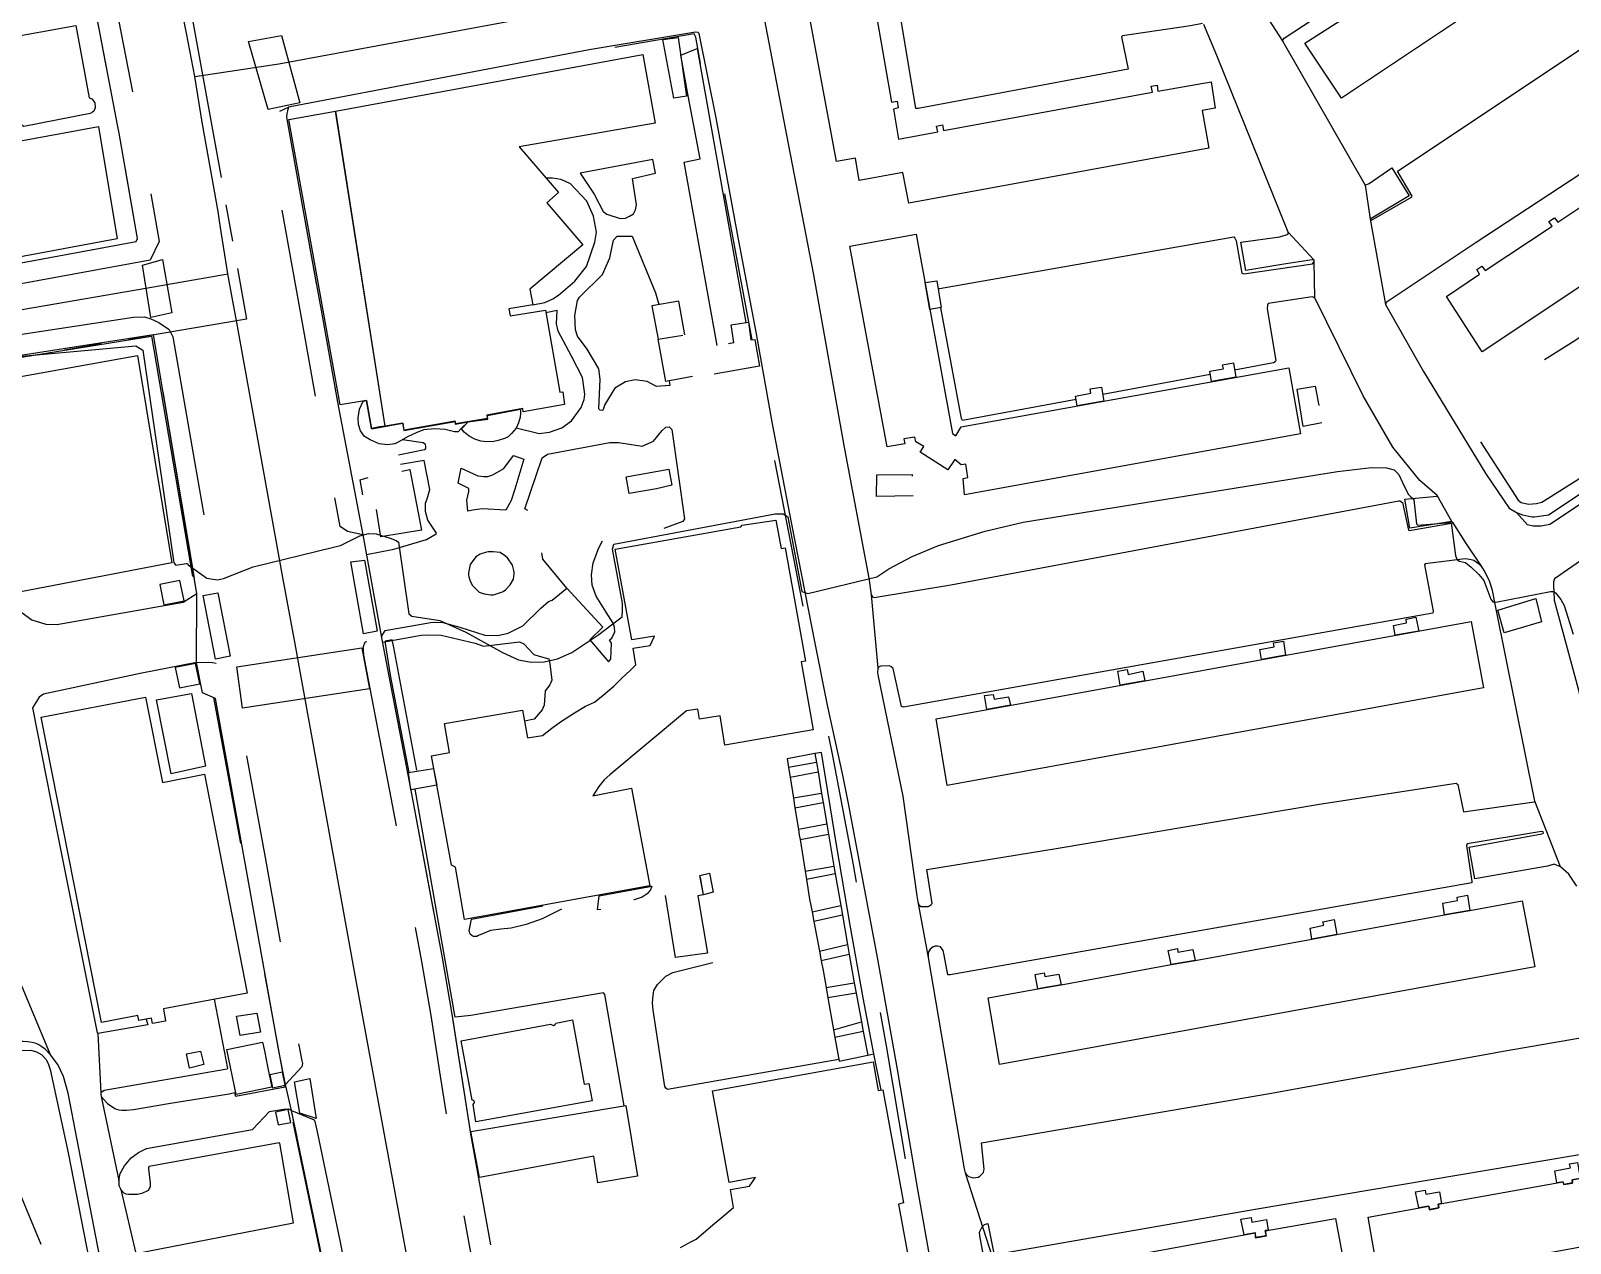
# Model space of a CAD drawing. Header units: millimetres. Extents: x 198785 to 203305, y 542885 to 545889.
# Drawn here: x 201065.2 to 201362.6, y 544211.6 to 544445.9 of the extents above; entities that cross this region are included whole.
import ezdxf

# ---------------------------------------------------------------- set-up
doc = ezdxf.new("R2010")
doc.units = ezdxf.units.MM
for name, pattern in [('FENCE_25K', [54.3, 28.7, -9.2, -16.4]), ('HIDDEN_BULD_25K', [28.8, 18.4, -10.4]), ('HIDDEN_EMD_25K', [50.97, 33.12, -5.36, 7.13, -5.36]), ('HIDDEN_IN_25K', [56.5, 36.5, -20])]:
    doc.linetypes.add(name, pattern=pattern)
for name, color, linetype in [('A0013114', 253, 'Continuous'), ('A0013118', 253, 'Continuous'), ('A0023214', 253, 'Continuous'), ('A0033324', 253, 'Continuous'), ('A0043325', 253, 'Continuous'), ('B0014111', 253, 'Continuous'), ('B0014115', 253, 'Continuous'), ('B0014116', 253, 'Continuous'), ('B0024120', 253, 'Continuous'), ('B0024127', 253, 'Continuous'), ('C0076117', 253, 'Continuous'), ('F0017111', 253, 'Continuous'), ('F0047224', 253, 'Continuous'), ('G0018117', 253, 'Continuous')]:
    doc.layers.add(name, color=color, linetype=linetype)

msp = doc.modelspace()

# ---------------------------------------------------------------- linework, layer by layer
at = {"layer": 'A0013114'}
for points in [[(201051.04, 544398.79), (201085.48, 544405.15), (201085.78, 544405.77), (201082.21, 544426.08), (201081.92, 544427.74), (201078.42, 544445.91), (201077.28, 544451.85), (201072.04, 544479.07), (201071.55, 544479.61), (201069.79, 544479.57)], [(201194.31, 544445.37), (201194.06, 544445.56), (201193.56, 544445.61), (201173.03, 544442.22), (201114.96, 544431.14), (201114.74, 544430.44), (201114.61, 544429.89), (201114.55, 544429.22), (201116.88, 544416.13), (201117.98, 544410.03), (201120.48, 544396.11), (201121.23, 544391.92), (201124.43, 544374.14), (201129.31, 544348.49), (201132.99, 544328.26), (201134.04, 544322.55), (201138.71, 544298.45), (201144.64, 544266.77), (201146.45, 544256.27), (201150.14, 544232.36), (201153.99, 544211.3)], [(201121.07, 544210.69), (201115.55, 544237.24), (201114.39, 544242.26), (201113.07, 544248.82), (201106.5, 544285.44), (201100.85, 544316.88), (201098.33, 544317.96), (201097.2, 544323.82), (201097.26, 544337.16), (201088.84, 544387.15), (201060.7, 544382.75)]]:
    msp.add_lwpolyline(points, dxfattribs=at)
at = {"layer": 'A0013118'}
for points in [[(201266.17, 544504.29), (201268.02, 544502.1), (201284.02, 544483.95), (201297.45, 544465.72), (201297.61, 544458.52), (201307.05, 544443.79), (201322.98, 544416.07), (201323.9, 544409.51), (201326.91, 544393), (201334.26, 544380.02), (201346.3, 544360.25), (201350.79, 544353.66), (201352.19, 544352.79), (201353.36, 544352.37), (201355.2, 544351.96), (201355.7, 544351.96), (201357.49, 544352.24), (201358.38, 544352.35), (201368.55, 544359.15)], [(201307.05, 544443.79), (201307.02, 544444.08), (201307.28, 544444.45), (201316.62, 544450.57), (201357.76, 544478.13), (201397.06, 544504.31)], [(201250.44, 544495.45), (201249.17, 544495.06), (201248.15, 544494.54), (201230.19, 544478.25), (201205.81, 544454.89), (201205.74, 544454.08), (201211.5, 544424.05), (201216.38, 544398.73), (201222.22, 544365.78), (201227.07, 544340.11), (201227.54, 544336.91), (201228.79, 544322.76), (201228.77, 544321.82), (201228.83, 544321.47), (201233.65, 544298.02), (201236.37, 544278.73), (201236.5, 544277.6), (201238.55, 544266.8), (201245.48, 544226), (201245.69, 544225.24), (201251.44, 544207.37)], [(201323.9, 544409.51), (201324.21, 544409.28), (201331.92, 544413.75), (201332.02, 544413.9), (201329.19, 544418.74), (201371.45, 544446.93), (201396.98, 544464.51), (201412.73, 544474.8), (201431.71, 544487.38), (201431.97, 544487.38), (201442.2, 544471.48), (201442.25, 544470.69), (201407.07, 544446.43), (201391.02, 544435.56), (201344.22, 544404.88), (201327, 544393.39), (201326.91, 544393)], [(201291.56, 544447.28), (201289.23, 544446.87), (201276.09, 544444.89), (201275.85, 544444.69), (201277.14, 544438.47), (201236.61, 544430.85), (201236.12, 544430.87), (201233.01, 544449.85), (201233.1, 544450.16), (201272.83, 544457.19), (201273.7, 544452.17), (201273.85, 544451.93), (201274, 544451.95), (201287.47, 544454.35), (201287.94, 544454.7)], [(201363.85, 544280.61), (201362.3, 544282.92), (201360.69, 544284.35), (201355.72, 544297.05), (201348.23, 544334.47), (201347.57, 544337.76), (201347.01, 544339.61), (201345.96, 544341.59), (201345.41, 544342.42), (201342.31, 544347.16), (201339.94, 544350.8), (201339.7, 544351.09), (201336.84, 544356.11), (201333.52, 544358.97), (201328.3, 544365.4), (201322.56, 544375.35), (201313.21, 544394.31), (201313.13, 544401.32), (201313.11, 544401.59), (201308.05, 544406.98), (201294.31, 544441.14), (201291.81, 544447.09)], [(201243.74, 544172.79), (201243.93, 544173.18), (201243.95, 544173.41), (201244.04, 544173.81), (201244.04, 544174.66), (201243.95, 544176.28), (201241.13, 544196.24), (201236.55, 544222), (201232.56, 544245.54), (201228.81, 544266.52), (201223.11, 544296.57), (201222.07, 544302.03), (201219.11, 544315.59), (201216.72, 544327.55), (201212.2, 544350.55), (201208.47, 544369.93), (201205.37, 544387.3), (201201.72, 544406.68), (201197.54, 544429.06), (201194.31, 544445.37)], [(201197.78, 544385.07), (201191.4, 544420.49), (201194.46, 544421.14), (201192.13, 544433.31)], [(201499.59, 544432.42), (201498.41, 544432.4), (201496.73, 544431.98), (201494.55, 544430.93), (201478.44, 544420.95), (201431.01, 544389.18), (201392.75, 544362.97), (201359.57, 544340.02), (201359.34, 544339.38), (201359.34, 544338.76), (201359.49, 544336.06), (201359.5, 544335.88), (201364.1, 544318.75), (201366.5, 544308.22), (201368.66, 544303.48), (201371.4, 544287.25), (201386.89, 544245.73), (201387.03, 544245.57), (201393.07, 544229.9), (201397.95, 544206.62)], [(201185.35, 544421.01), (201171.3, 544418.35), (201173.97, 544414.34), (201175.72, 544410.99), (201176.42, 544410.47), (201179.04, 544409.62), (201180.02, 544409.7), (201180.84, 544410.04), (201181.57, 544410.5), (201181.96, 544411.28), (201182.2, 544412.24), (201181.4, 544417.35), (201185.86, 544418.36), (201185.35, 544421.01)], [(201322.98, 544416.07), (201323.71, 544416.4), (201328.13, 544419.38), (201331.43, 544414.02), (201323.9, 544409.51)], [(201162.18, 544392.94), (201164.48, 544393.38), (201166.02, 544394.07), (201167.08, 544394.83), (201170.24, 544397.48), (201172.54, 544400.31), (201174.14, 544405.02), (201174.42, 544406.99), (201173.88, 544410.09), (201172.55, 544412.99), (201169.42, 544416.3), (201167.65, 544417.17), (201165.97, 544417.44), (201164.73, 544417.38)], [(201313.11, 544401.59), (201312.69, 544401.65), (201306.89, 544400.7), (201299.9, 544399.57), (201298.91, 544405.04), (201306.48, 544406.09), (201308.05, 544406.57), (201308.05, 544406.98)], [(201188.52, 544378.23), (201188.59, 544377.33), (201186.03, 544377.14), (201184.25, 544378.09), (201181.89, 544378.47), (201180.07, 544378.05), (201177.97, 544376.86), (201176.04, 544373.7), (201175.67, 544372.53), (201175.14, 544372.56), (201174.93, 544372.82), (201175.14, 544378.59), (201174.9, 544380.59), (201172.65, 544384.39), (201170.76, 544386.86), (201170.37, 544388.09), (201170.28, 544390.9), (201170.79, 544393.77), (201171.19, 544394.44), (201175.6, 544398.8), (201177.04, 544401.99), (201177.76, 544405.44), (201178.43, 544406.23), (201181.35, 544406.22), (201185.88, 544395.23), (201186.49, 544393)], [(201240.48, 544395.93), (201240.71, 544396.08), (201297.6, 544406.07), (201297.77, 544405.81), (201298.06, 544405.29), (201299.15, 544399.03), (201299.54, 544398.94), (201312.81, 544400.85), (201313.13, 544401.32)], [(201267.12, 544374.66), (201245.18, 544370.6), (201244.98, 544370.98), (201241, 544392.38)], [(201313.21, 544394.31), (201312.69, 544394.48), (201304.24, 544393.18), (201304.09, 544392.89), (201304.01, 544392.14), (201305.68, 544382.16), (201305.54, 544381.93), (201305.22, 544381.7), (201297.74, 544380.31)], [(201158.95, 544369.19), (201163.4, 544368.08), (201165.36, 544368.3), (201167.76, 544369.17), (201169.6, 544370.49), (201171.49, 544373.12), (201172.06, 544374.62), (201172.2, 544375.7), (201171.73, 544378.92), (201169.62, 544383.01), (201167.05, 544387.86), (201166.69, 544389.28), (201166.88, 544391.82), (201164.65, 544391.41)], [(200848.98, 544329.3), (200855.94, 544330.63), (200882.14, 544335.34), (200887.79, 544337.11), (200909.39, 544345.36), (200919.87, 544348.94), (200930.22, 544352.28), (200948.28, 544355.99), (200982.45, 544362.32), (201011, 544368.21), (201038.73, 544373.21), (201043.44, 544374.44), (201044.34, 544375.46), (201044.21, 544376.98), (201047.22, 544377.65), (201053.26, 544378.84), (201061.4, 544335.94), (201062.78, 544333.93), (201065.34, 544332.1), (201068.05, 544331.24), (201070.21, 544331.14), (201094.59, 544335.49), (201097.26, 544337.16)], [(201293.04, 544379.45), (201272.26, 544375.61)], [(201161.2, 544353.17), (201160.62, 544353.54), (201163.93, 544363.35), (201164.98, 544364.07), (201177.04, 544366.33), (201178.73, 544366.32), (201179.99, 544366.12), (201183.26, 544365.61), (201185.48, 544366.58), (201187.16, 544368.62), (201187.84, 544369.3), (201188.49, 544369.39), (201189.03, 544368.85), (201191.46, 544351.59), (201191.16, 544351.08), (201187.43, 544349.69)], [(201136.19, 544363.97), (201141.24, 544364.98), (201141.45, 544365.17), (201141.47, 544365.58), (201141.42, 544365.95), (201140.98, 544366.3), (201136.99, 544366.87)], [(201130, 544344.72), (201135.32, 544345.73), (201141.63, 544347.59), (201143.49, 544348.66), (201143.54, 544348.84), (201141.85, 544351.3), (201141.41, 544353.01), (201141.43, 544354.61), (201141.72, 544355.48), (201142.25, 544357.25), (201141.14, 544362.88), (201136.57, 544362.09)], [(201156.93, 544353.24), (201152.33, 544353.53), (201150.53, 544353.23), (201149.58, 544353.07), (201149.39, 544355.18), (201149.8, 544356.85), (201149.79, 544357.44), (201147.71, 544358.5), (201148.33, 544361.36), (201151.51, 544359.9), (201152.69, 544359.79), (201153.46, 544359.76), (201154.43, 544360.07), (201156.57, 544361.3), (201158.39, 544363.84), (201160.43, 544363.13), (201158.69, 544357.32), (201157.98, 544355.14), (201156.93, 544353.24)], [(201227.54, 544336.91), (201227.79, 544336.49), (201228.09, 544336.4), (201242.9, 544338.84), (201329.48, 544355.05), (201329.65, 544355.05), (201330.17, 544354.77), (201331.3, 544349.41), (201331.52, 544349.32), (201339.94, 544350.8)], [(201339.7, 544351.09), (201331.6, 544349.81), (201330.59, 544355.39), (201336.85, 544355.94), (201336.84, 544356.11)], [(201168.69, 544338.18), (201175.7, 544330.66), (201173.15, 544328.19), (201176.76, 544323.95), (201177.24, 544324.48), (201177.34, 544327.59), (201176.99, 544328.21), (201177.38, 544328.5), (201177.97, 544329.75), (201177.92, 544330.66), (201177.69, 544331.41), (201176.29, 544333.53), (201174.4, 544336.63), (201173.59, 544338.79), (201173.5, 544340.79), (201173.78, 544343.07), (201174.93, 544346), (201175.64, 544347.34)], [(201154.48, 544345.23), (201153.51, 544345.21), (201153.19, 544345.16), (201151.99, 544344.75), (201151.11, 544344.24), (201150.01, 544342.79), (201149.71, 544341.13), (201149.73, 544340.76), (201149.8, 544340.36), (201149.91, 544339.97), (201150.05, 544339.53), (201150.47, 544338.68), (201151.76, 544337.43), (201152.73, 544337.11), (201154.02, 544336.9), (201154.55, 544336.93), (201156.07, 544337.39), (201156.4, 544337.57), (201156.86, 544337.87), (201157.76, 544338.86), (201158.41, 544339.9), (201158.54, 544340.96), (201158.54, 544341.33), (201158.24, 544342.65), (201157.27, 544344.08), (201156.7, 544344.52), (201155.84, 544345.09), (201154.48, 544345.23)], [(201168.69, 544338.18), (201164.1, 544343.81), (201163.9, 544345.01)], [(201345.41, 544342.42), (201344.87, 544342.86), (201343.97, 544343.51), (201343.47, 544343.65), (201342.75, 544343.82), (201342.31, 544343.84), (201334.53, 544342.91), (201334.42, 544342.71), (201336.08, 544333.76), (201336.05, 544333.37), (201251.82, 544318.41), (201233.74, 544315.19), (201233.37, 544315.32), (201231.76, 544322.65), (201231.3, 544323.08), (201230.99, 544323.15), (201229.36, 544323.13), (201229.22, 544323.08), (201228.94, 544322.91), (201228.79, 544322.76)], [(201132.89, 544328.83), (201133.62, 544330.03), (201142.75, 544331.6), (201144.78, 544331.55), (201148.03, 544330.68), (201152.85, 544329.12), (201155.38, 544329.06), (201157.41, 544329.47), (201160.24, 544330.92), (201163.67, 544334.33), (201165.19, 544335.58), (201165.9, 544335.84), (201168.69, 544338.18)], [(201133.09, 544327.75), (201140.57, 544329.1), (201141.76, 544329.15), (201144.42, 544329.12), (201151.01, 544327.58), (201152.6, 544326.97), (201159.58, 544327.82), (201160.42, 544327.46), (201162.33, 544325.35), (201163.39, 544325.08), (201165.24, 544324.55), (201165.45, 544323.55), (201165.83, 544320.39), (201165.44, 544319.53), (201164.56, 544318.34), (201164.33, 544315.58), (201163.98, 544314.71), (201162.38, 544312.89), (201160.53, 544312.51)], [(201097.2, 544323.82), (201086.28, 544321.71), (201067.6, 544317.69), (201066.79, 544317.12), (201065.46, 544315.08), (201069.02, 544297.09), (201077.98, 544252.24), (201078.1, 544252.12), (201078.71, 544240.67), (201078.66, 544240.39), (201078.78, 544239.94), (201082.18, 544223.71), (201082.16, 544223.21), (201082.16, 544222.86), (201082.21, 544222.64), (201082.4, 544222.27), (201082.54, 544221.97), (201085.46, 544209.61)], [(201236.5, 544277.6), (201236.74, 544276.99), (201237.13, 544276.7), (201237.52, 544276.68), (201238.07, 544276.68), (201238.5, 544276.7), (201238.79, 544276.81), (201239.1, 544277.05), (201239.27, 544277.27), (201238.27, 544283.83), (201263.27, 544287.86), (201314.55, 544296.51), (201340.54, 544300.52), (201340.89, 544300.24), (201341.93, 544294.98), (201355.61, 544296.91), (201355.72, 544297.05)], [(201357.04, 544291.16), (201342.64, 544288.78), (201342.52, 544288.48), (201343.56, 544281.48), (201343.54, 544281.28), (201242.8, 544263.46), (201242.31, 544263.5), (201241.62, 544267.27), (201241.41, 544268.17), (201240.93, 544268.9), (201240.35, 544269.04), (201239.89, 544269.02), (201239.52, 544268.86), (201238.9, 544268.42), (201238.55, 544267.77), (201238.5, 544267.36), (201238.55, 544266.8)], [(201360.69, 544284.35), (201359.46, 544284.83), (201358.16, 544284.47), (201344.13, 544282.05), (201343.07, 544288.16), (201357.09, 544290.72), (201357.43, 544290.86), (201357.34, 544291.09), (201357.04, 544291.16)], [(201078.79, 544207.25), (201074.12, 544231.61), (201072.38, 544240.58), (201071.45, 544243.83), (201070.37, 544246.12), (201068.97, 544248.03), (201062.36, 544263.82)], [(201100.59, 544258.75), (201103.14, 544245.37), (201103.09, 544245.24), (201079.33, 544241.1), (201078.71, 544240.67)], [(201087.47, 544254.91), (201087.78, 544253.8), (201078.1, 544252.12)], [(201068.97, 544248.03), (201067.9, 544249.13), (201067.3, 544249.57), (201066.7, 544249.98), (201066.18, 544250.18), (201065.41, 544250.42), (201064.51, 544250.56), (201063.69, 544250.6), (201062.4, 544250.6), (201061.26, 544250.5), (201059.29, 544250.34), (201053.04, 544249.8), (201052.33, 544248.3), (201052.22, 544247.77), (201052.26, 544247.19), (201052.32, 544246.58), (201052.52, 544245.78), (201053, 544244.67), (201053.49, 544243.56), (201054.2, 544242.34), (201067.1, 544211.46)], [(201245.69, 544225.24), (201245.85, 544224.96), (201246.31, 544224.52), (201247.26, 544224.27), (201248.16, 544224.38), (201248.51, 544224.55), (201249.22, 544225.28), (201249.29, 544225.68), (201249.34, 544225.93), (201248.85, 544230.99), (201304.45, 544240.53), (201349.99, 544248.8), (201366.05, 544251.53), (201366.49, 544251.53), (201366.76, 544251.48), (201366.95, 544251.21), (201367.67, 544246.18), (201368.06, 544245.88), (201374.16, 544246.88), (201374.43, 544247.17), (201374.41, 544247.56)], [(201078.78, 544239.94), (201079.97, 544238.63), (201081.42, 544237.63), (201081.68, 544237.49), (201082.24, 544237.39), (201082.75, 544237.33), (201083.15, 544237.31), (201083.62, 544237.31), (201084.98, 544237.44), (201092.12, 544238.65), (201103.48, 544240.49), (201104.51, 544240.71), (201104.72, 544240.02), (201114.32, 544241.83), (201114.39, 544242.26)], [(201377.08, 544240.33), (201367.74, 544238.85), (201367.57, 544238.81), (201369.12, 544229.76), (201368.96, 544229.44), (201301.68, 544218.11), (201252.89, 544209.65), (201252.43, 544209.51), (201251.67, 544209.05), (201251.39, 544208.64), (201251.44, 544207.37)], [(201082.18, 544223.71), (201082.43, 544225.11), (201083.24, 544226.58), (201084.52, 544228.13), (201085.99, 544229.13), (201087.5, 544229.93), (201107.97, 544233.6), (201111.29, 544237.06), (201113.95, 544237.5), (201114.94, 544237.61), (201115.34, 544237.38), (201115.55, 544237.24)], [(201085.46, 544209.61), (201115.89, 544215.56), (201113.25, 544230.97), (201113.14, 544231.02), (201088, 544226.47), (201087.95, 544226.37), (201087.9, 544226.21), (201087.92, 544225.99), (201088.24, 544223.21), (201088.22, 544222.58), (201088.14, 544222.39), (201088.03, 544222.16), (201087.93, 544221.97), (201087.82, 544221.83), (201087.71, 544221.72), (201086.61, 544221.21), (201085.76, 544221.05), (201085.3, 544221.01), (201084.92, 544221), (201084.44, 544221.01), (201084.03, 544221.05), (201083.6, 544221.11), (201083.28, 544221.25), (201082.97, 544221.46), (201082.54, 544221.97)]]:
    msp.add_lwpolyline(points, dxfattribs=at)
at = {"layer": 'A0023214'}
for points in [[(201096.83, 544437.08), (201095.26, 544445.42), (201091.2, 544465.95), (201085.62, 544482.16), (201085.16, 544484.66), (201084.65, 544487.47), (201082.59, 544498.62), (201081.55, 544504.27)], [(201096.83, 544437.08), (201113.06, 544439.53), (201157.66, 544447.75), (201190.76, 544454.02), (201197.14, 544457.9)], [(201103.23, 544398.91), (201101.83, 544407.89), (201101.63, 544409.18), (201101.33, 544410.95), (201098.28, 544428.23), (201096.83, 544437.08)], [(200822.36, 544361.51), (200825.05, 544355.37), (200831.33, 544355.1), (200861.61, 544358.84), (200877.38, 544360.56), (200879.89, 544360.83), (200881.5, 544361.03), (200885.87, 544361.58), (200891.67, 544362.3), (200928.62, 544368.38), (200930.01, 544368.62), (200933.87, 544369.31), (200938.66, 544370.16), (200995.84, 544380.33), (201043.01, 544388.54), (201048.03, 544389.41), (201052.7, 544390.22), (201055.87, 544390.77), (201087.35, 544396.18), (201103.23, 544398.91)], [(201149.29, 544146.63), (201146.8, 544160.19), (201127.98, 544262.67), (201116.21, 544327.45), (201115.21, 544332.98), (201113.88, 544340.28), (201104.94, 544389.52), (201104.05, 544394.37), (201103.23, 544398.91)]]:
    msp.add_lwpolyline(points, dxfattribs=at)
at = {"layer": 'A0033324', "linetype": 'HIDDEN_IN_25K', "flags": 128}
for points in [[(201452.28, 544504.32), (201452.28, 544504.32), (201482.12, 544458.97), (201492.52, 544442.52), (201492.58, 544441.7), (201492.44, 544440.81), (201491.89, 544439.85), (201491.44, 544439.18), (201426.41, 544395.46), (201358.61, 544350.51), (201356.99, 544350.14), (201355.41, 544350.18), (201354.3, 544350.44), (201352.19, 544352.79), (201353.36, 544352.37), (201355.2, 544351.96), (201355.7, 544351.96), (201357.49, 544352.24), (201358.38, 544352.35), (201368.55, 544359.15), (201398.51, 544378.76), (201426.67, 544397.47), (201461.91, 544421.17), (201477.73, 544431.9), (201490.27, 544441.04), (201490.6, 544441.49), (201490.73, 544441.76), (201490.75, 544442.26), (201490.71, 544442.59), (201479.5, 544459.8), (201470.78, 544473.37), (201459.11, 544491.11), (201451.04, 544504.32)], [(201088.2, 544401.58), (201051.41, 544394.79), (201051.04, 544394.79), (201050.86, 544394.84), (201049.98, 544399.23), (201050.35, 544398.79), (201051.04, 544398.79), (201085.48, 544405.15), (201085.78, 544405.77), (201082.21, 544426.08), (201081.92, 544427.74), (201078.42, 544445.91), (201072.04, 544479.07), (201071.55, 544479.61), (201074.51, 544480.12), (201074.94, 544480.19), (201075.6, 544480.21), (201075.94, 544480.01), (201085.85, 544428.47), (201086.99, 544422.01), (201089.94, 544405.2), (201088.2, 544401.58)], [(201124.43, 544374.14), (201129.31, 544348.49), (201126.34, 544349.15), (201124.92, 544350.13), (201120.49, 544373.41), (201117.68, 544389.07), (201112.94, 544415.43), (201111.31, 544424.58), (201111.37, 544426.26), (201111.41, 544427.65), (201112.88, 544430.17), (201114.96, 544431.14), (201114.74, 544430.44), (201114.61, 544429.89), (201114.55, 544429.22), (201116.88, 544416.13), (201117.98, 544410.03), (201120.48, 544396.11), (201124.43, 544374.14)], [(201091.88, 544388.18), (201092.57, 544386.77), (201096.77, 544362.64), (201100.67, 544340.23), (201100.25, 544339.28), (201099.59, 544338.82), (201097.26, 544337.16), (201088.84, 544387.15), (201060.7, 544382.75), (201054.35, 544381.67), (201044.25, 544379.95), (200979.98, 544369.01), (200938.55, 544361.45), (200929.61, 544359.81), (200926.83, 544359.31), (200897.85, 544354.67), (200886.34, 544353.23), (200877.88, 544352.18), (200873.23, 544351.59), (200846.74, 544348.98), (200837.91, 544348.11), (200838.05, 544347), (200821.04, 544345.23), (200821.23, 544349.27), (200846.44, 544352.22), (200869.79, 544354.72), (200897.52, 544358.8), (200910.14, 544360.88), (200987.86, 544374.64), (201054.7, 544385.94), (201085.02, 544390.57), (201087.1, 544390.59), (201088.36, 544390.2), (201089.86, 544389.5), (201091.88, 544388.18)], [(201161.61, 544171.24), (201163.36, 544162.64), (201201.84, 544167.49), (201201.88, 544165.76), (201201.69, 544165.41), (201201.61, 544165.23), (201201.24, 544164.98), (201200.7, 544164.83), (201183.8, 544162.69), (201166.33, 544160.49), (201162.45, 544159.87), (201161.08, 544159.89), (201160.22, 544160.5), (201159.22, 544162.92), (201157.68, 544170.47), (201153.55, 544192.39), (201150.06, 544210.56), (201146.2, 544231.7), (201144.31, 544243.91), (201142.5, 544255.62), (201140.7, 544266.06), (201134.78, 544297.7), (201130.11, 544321.81), (201129.48, 544325.26), (201129.41, 544326.18), (201129.41, 544326.92), (201129.78, 544327.81), (201132.99, 544328.26), (201134.04, 544322.55), (201138.71, 544298.45), (201144.64, 544266.77), (201146.45, 544256.27), (201150.14, 544232.36), (201153.99, 544211.3), (201157.48, 544193.14), (201161.61, 544171.24)], [(201117.51, 544245.72), (201114.39, 544242.26), (201113.07, 544248.82), (201106.5, 544285.44), (201100.85, 544316.88), (201098.33, 544317.96), (201097.2, 544323.82), (201099.4, 544323.91), (201100.29, 544323.83), (201101.83, 544323.56), (201102.97, 544323.02), (201103.84, 544322.1), (201104.42, 544318.76), (201110.44, 544286.16), (201117, 544249.56), (201117.55, 544246.86), (201117.62, 544246.33), (201117.51, 544245.72)], [(201158.09, 544019.36), (201155.61, 544015.52), (201153.88, 544020.45), (201153.91, 544020.73), (201155.19, 544022.22), (201156.07, 544023.72), (201156.24, 544025.25), (201156.17, 544026.63), (201153.39, 544040.94), (201148.66, 544067.68), (201147.14, 544074.79), (201146.35, 544077.47), (201145.35, 544081.68), (201143.17, 544089.14), (201141.12, 544098.2), (201139.73, 544105.81), (201136.43, 544125.24), (201135.23, 544131.97), (201132.2, 544149), (201130.69, 544157.81), (201127.11, 544178.63), (201123.97, 544196.17), (201121.07, 544210.69), (201115.55, 544237.24), (201119.9, 544235.43), (201120.06, 544235.11), (201120.41, 544233.48), (201124.99, 544211.49), (201127.9, 544196.91), (201131.05, 544179.32), (201136.14, 544149.69), (201140.16, 544127.13), (201140.37, 544125.93), (201143.67, 544106.5), (201145.04, 544099), (201147.04, 544090.14), (201149.21, 544082.71), (201150.22, 544078.5), (201151.02, 544075.77), (201152.58, 544068.45), (201157.33, 544041.67), (201160.15, 544027.12), (201160.25, 544025.14), (201159.96, 544022.42), (201159.49, 544021.63), (201158.3, 544019.72), (201158.09, 544019.36)], [(201258.95, 544177.09), (201259.83, 544177.07), (201263.4, 544177.55), (201297.98, 544184.02), (201327.38, 544189.87), (201349.88, 544194.16), (201385.44, 544201.21), (201385.23, 544199.7), (201384.82, 544199.1), (201383.99, 544198.33), (201329.55, 544188.02), (201279.71, 544178.63), (201259.56, 544175.25), (201258.37, 544175.1), (201257.7, 544175.11), (201257.25, 544175.21), (201256.77, 544175.51), (201256.06, 544176.54), (201254.99, 544178.71), (201248.5, 544213.04), (201248.47, 544213.77), (201248.97, 544214.81), (201249.39, 544215.22), (201250.03, 544215.43), (201251.39, 544208.64), (201251.44, 544207.37), (201255.02, 544188.9), (201257.22, 544178.33), (201257.63, 544177.76), (201258, 544177.36), (201258.95, 544177.09)]]:
    msp.add_lwpolyline(points, dxfattribs=at)
at = {"layer": 'A0043325'}
for points in [[(201117.15, 544431.99), (201111.02, 544430.66), (201107.19, 544443.79), (201113.57, 544444.96), (201117.15, 544431.99)], [(201092.43, 544391.4), (201088.35, 544390.5), (201086.72, 544400.58), (201090.6, 544401.72), (201092.43, 544391.4)], [(201132.05, 544329.9), (201129.44, 544329.34), (201127.01, 544343.3), (201129.62, 544343.57), (201132.05, 544329.9)], [(201103.67, 544325.02), (201100.83, 544324.5), (201098.43, 544336.79), (201101.32, 544337.3), (201103.67, 544325.02)], [(201357, 544331.7), (201349.83, 544329.58), (201348.56, 544333.96), (201355.93, 544336.19), (201357, 544331.7)], [(201130.59, 544318.72), (201106.04, 544315), (201104.93, 544323.01), (201129.1, 544326.65), (201130.59, 544318.72)], [(201119.04, 544243.42), (201120.27, 544235.69), (201117.16, 544236.74), (201116.12, 544242.82), (201119.04, 544243.42)]]:
    msp.add_lwpolyline(points, dxfattribs=at)
at = {"layer": 'B0014111'}
for points in [[(201076.65, 544429.9), (201063.82, 544427.36), (201062.87, 544428.06), (201062.57, 544429.7), (201062.07, 544429.65), (201059.64, 544444.33), (201073.88, 544446.92), (201076.42, 544432.96), (201076.92, 544432.74), (201077.51, 544431.97), (201077.6, 544431.02), (201077.35, 544430.37), (201077.06, 544430.14), (201076.65, 544429.9)], [(201191.84, 544433.25), (201189.36, 544432.87), (201187.27, 544444.21), (201190.2, 544444.61), (201191.84, 544433.25)], [(201124.02, 544430.38), (201133.58, 544369.52), (201132.6, 544369.35), (201130.99, 544369.02), (201130.03, 544374.46), (201124.94, 544373.59), (201114.99, 544428.72), (201124.02, 544430.38)], [(201081.86, 544405.7), (201055.18, 544400.72), (201051.23, 544422.42), (201078.23, 544427.36), (201081.86, 544405.7)], [(201085.74, 544383.14), (201092.39, 544343.09), (201063.22, 544337.5), (201060.11, 544356.39), (201057.93, 544355.99), (201056.95, 544361.08), (201059.23, 544361.46), (201056.31, 544377.84), (201085.74, 544383.14)], [(201130.02, 544374.44), (201130.98, 544368.98), (201137.03, 544370.04), (201137.21, 544368.67), (201147.12, 544370.41), (201147.12, 544369.87), (201149.65, 544370.3), (201148.3, 544369.01), (201147.75, 544368.38), (201147.04, 544368.42), (201145.19, 544368.85), (201143.2, 544369), (201141.03, 544368.76), (201139.58, 544368.22), (201137.93, 544367.44), (201136.28, 544366.44), (201135.46, 544366.06), (201134.05, 544365.89), (201132.44, 544366.07), (201130.74, 544366.84), (201129.65, 544367.52), (201128.84, 544368.6), (201128.44, 544369.78), (201128.4, 544371.09), (201128.65, 544372.8), (201129.37, 544374.34), (201130.02, 544374.44)], [(201154.59, 544366.54), (201153.28, 544366.47), (201152.11, 544366.6), (201150.97, 544366.97), (201149.82, 544367.55), (201148.88, 544368.3), (201148.34, 544368.98), (201149.66, 544370.31), (201153.45, 544370.87), (201153.33, 544371.58), (201159.76, 544372.76), (201159.74, 544372.03), (201159.67, 544371.24), (201159.39, 544370.12), (201158.9, 544369.1), (201158.03, 544368.07), (201157.37, 544367.46), (201156.67, 544367.12), (201155.48, 544366.7), (201154.59, 544366.54)], [(201098.9, 544303.78), (201092.25, 544302.31), (201089.42, 544316.6), (201096.22, 544317.81), (201098.9, 544303.78)], [(201087.29, 544317.13), (201090.58, 544300.65), (201098.69, 544302.27), (201106.95, 544259.96), (201090.8, 544256.88), (201091.17, 544254.52), (201088.69, 544254.05), (201088.5, 544255.11), (201086.05, 544254.64), (201085.84, 544255.62), (201078.84, 544254.26), (201067.17, 544313.25), (201087.29, 544317.13)], [(201169.83, 544254.77), (201172.06, 544242.34), (201172.97, 544242.49), (201173.58, 544239.1), (201151.16, 544235.06), (201150.61, 544238.41), (201150.89, 544238.78), (201150.82, 544239.12), (201150.56, 544239.23), (201150.43, 544239.23), (201148.29, 544250.71), (201165.54, 544253.96), (201166.11, 544253.71), (201166.46, 544253.9), (201166.58, 544254.16), (201169.83, 544254.77)], [(201110.28, 544248.76), (201110.97, 544245.47), (201111.74, 544241.79), (201104.82, 544240.37), (201103.06, 544249.06), (201109.91, 544250.49), (201110.28, 544248.76)], [(201180.09, 544238.24), (201182.4, 544224.56), (201174.73, 544223.27), (201173.91, 544228.44), (201151.82, 544224.31), (201150.16, 544233.21), (201180.09, 544238.24)]]:
    msp.add_lwpolyline(points, dxfattribs=at)
at = {"layer": 'B0014115'}
for points in [[(201367.1, 544474.82), (201371.46, 544468.32), (201348.94, 544453.29), (201318.36, 544432.89), (201311.28, 544443.51), (201318.08, 544447.82), (201317.45, 544448.91), (201318.35, 544449.4), (201318.86, 544448.53), (201325.83, 544453.17), (201342.87, 544464.51), (201342.33, 544465.38), (201343.13, 544465.94), (201343.71, 544465.05), (201356.7, 544473.7), (201356.19, 544474.63), (201357.23, 544475.25), (201357.73, 544474.51), (201366.43, 544480.18), (201369.09, 544476.31), (201367.1, 544474.82)], [(201228.76, 544447.59), (201231.46, 544432.1), (201232.54, 544432.26), (201232.73, 544431.02), (201231.82, 544430.72), (201232.81, 544424.95), (201240.37, 544426.35), (201240.16, 544427.48), (201241.29, 544427.7), (201241.48, 544426.64), (201281.84, 544434), (201281.62, 544435.2), (201282.77, 544435.37), (201282.91, 544434.23), (201293.21, 544435.99), (201293.97, 544430.92), (201291.47, 544430.48), (201292.77, 544423.21), (201234.78, 544412.56), (201233.66, 544418.49), (201225.2, 544416.98), (201224.49, 544421.26), (201220.85, 544420.63), (201214.88, 544452.58)], [(201157.54, 544392.16), (201157.8, 544390.78), (201164.57, 544391.9), (201167.34, 544376.08), (201167.92, 544376.13), (201168.25, 544373.66), (201160.27, 544372.29), (201160.22, 544372.89), (201153.27, 544371.6), (201153.39, 544370.95), (201147.21, 544369.92), (201147.17, 544370.47), (201137.26, 544368.71), (201137.06, 544370.1), (201133.6, 544369.52), (201124.04, 544430.38), (201183.42, 544441.28), (201185.77, 544428.05), (201159.53, 544423.49), (201167.08, 544414.61), (201164.84, 544412.64), (201171.8, 544404.5), (201161.58, 544395.94), (201162.18, 544392.94), (201157.54, 544392.16)], [(201405.76, 544423.98), (201345.55, 544383.87), (201338.7, 544394.56), (201345.06, 544398.83), (201344.54, 544399.73), (201345.51, 544400.41), (201346.16, 544399.54), (201359.07, 544408.13), (201358.47, 544409.03), (201359.51, 544409.74), (201360.15, 544408.91), (201377.2, 544420.22)], [(201243.2, 544368.05), (201243.88, 544367.6), (201244.9, 544369.33), (201308.21, 544380.79), (201310.48, 544368.01), (201245.52, 544356.22), (201245.31, 544359.4), (201246.2, 544359.56), (201245.78, 544362.16), (201244.88, 544362.01), (201243.66, 544363.04), (201242.33, 544361.07), (201237, 544364.46), (201237.72, 544365.53), (201236.15, 544366.43), (201235.93, 544367.34), (201233.83, 544367.05), (201234, 544366.05), (201230.6, 544365.51), (201223.4, 544404.29), (201236.23, 544406.56), (201243.2, 544368.05)], [(201209.1, 544351.33), (201210.12, 544345.82), (201210.89, 544345.95), (201214.86, 544324.11), (201213.97, 544323.93), (201216.3, 544310.79), (201199.26, 544307.82), (201198.34, 544313.54), (201194.34, 544312.87), (201194, 544314.83), (201191.81, 544314.49), (201177.01, 544302.11), (201175.91, 544301.14), (201174.89, 544299.85), (201173.75, 544298.09), (201181.21, 544299.53), (201184.76, 544280.7), (201148.96, 544274.16), (201147.18, 544284.31), (201146.42, 544284.66), (201142.54, 544305.78), (201146.07, 544306.45), (201145.11, 544312.04), (201160.13, 544314.61), (201161.14, 544309.3), (201164.03, 544309.7), (201165.8, 544311.12), (201167.51, 544312.38), (201170.18, 544314.11), (201172.33, 544315.36), (201174.09, 544316.17), (201175.73, 544317.51), (201177.79, 544319.25), (201179.31, 544320.71), (201181.03, 544322.35), (201182.02, 544323.4), (201181.54, 544326.61), (201184.82, 544327.09), (201185.65, 544328.89), (201181.25, 544328.22), (201178.08, 544345.75), (201202.35, 544350.07), (201202.58, 544350.35), (201209.1, 544351.33)], [(201345.81, 544318.93), (201242.2, 544300.05), (201240.08, 544312.97), (201343.46, 544331.74), (201345.81, 544318.93)], [(201259.7, 544260.74), (201264.2, 544261.56), (201285.5, 544265.44), (201290.09, 544266.27), (201312.65, 544270.38), (201317.47, 544271.25), (201338.3, 544275.05), (201343.17, 544275.93), (201353.31, 544277.78), (201355.71, 544265.05), (201252.31, 544246.17), (201250.14, 544259), (201259.7, 544260.74)], [(201190.67, 544210.76), (201192.82, 544211.97), (201193.68, 544212.42), (201196.95, 544215.16), (201199.27, 544217.13), (201200.93, 544218.5), (201200.37, 544221.97), (201204.03, 544222.66), (201205.14, 544224.29), (201200.08, 544223.35), (201196.83, 544241.03), (201227.89, 544246.64)], [(201227.89, 544246.64), (201228.87, 544241.13), (201229.76, 544241.25), (201233.79, 544219.39), (201232.82, 544219.18), (201235.15, 544206.16)], [(201375.15, 544225.99), (201377.48, 544213.23), (201325.8, 544203.72), (201323.51, 544216.68), (201335.27, 544218.77), (201335.39, 544218.09), (201337.2, 544218.46), (201337.06, 544219.15), (201361.18, 544223.48), (201361.32, 544222.97), (201363, 544223.25), (201363.04, 544223.24), (201362.94, 544223.86), (201375.15, 544225.99)], [(201317.21, 544216.42), (201319.73, 544202.91), (201261.84, 544192.22), (201259.49, 544206.05), (201273.02, 544208.38), (201273.23, 544207.45), (201275.28, 544207.78), (201275.06, 544208.74), (201301.72, 544213.61), (201301.78, 544212.67), (201303.88, 544213.04), (201303.67, 544214.03), (201317.21, 544216.42)]]:
    msp.add_lwpolyline(points, dxfattribs=at)
at = {"layer": 'B0014116', "linetype": 'HIDDEN_BULD_25K', "flags": 128}
for points in [[(201241.07, 544392.4), (201238.88, 544392.03), (201237.94, 544397.22), (201240.2, 544397.57), (201241.07, 544392.4)], [(201203.8, 544389.61), (201204.29, 544386.15), (201205.03, 544386.25), (201205.93, 544381.08), (201196.56, 544379.42), (201195.58, 544384.65), (201200.97, 544385.67), (201200.45, 544389.08), (201203.8, 544389.61)], [(201193.01, 544379.09), (201187.83, 544378.1), (201186.39, 544386.3), (201191.54, 544387.15), (201193.01, 544379.09)], [(201297.98, 544378.96), (201293.25, 544378.11), (201292.94, 544380.12), (201295.57, 544380.57), (201295.42, 544381.35), (201297.5, 544381.72), (201297.98, 544378.96)], [(201272.46, 544374.34), (201267.3, 544373.41), (201267.02, 544375.3), (201269.98, 544375.84), (201269.84, 544376.68), (201272.04, 544377.04), (201272.46, 544374.34)], [(201314.59, 544370.13), (201310.99, 544369.4), (201309.79, 544376.61), (201313.32, 544377.24), (201314.59, 544370.13)], [(201235.64, 544356.04), (201228.56, 544355.89), (201228.6, 544360.08), (201235.45, 544360.13), (201235.64, 544356.04)], [(201333.33, 544329.9), (201328.74, 544329.08), (201328.43, 544330.97), (201330.97, 544331.48), (201330.88, 544332.2), (201332.77, 544332.57), (201333.33, 544329.9)], [(201307.55, 544325.23), (201302.9, 544324.39), (201302.61, 544326.34), (201305.36, 544326.83), (201305.25, 544327.63), (201307.18, 544327.92), (201307.55, 544325.23)], [(201276.99, 544322.48), (201277.14, 544321.53), (201280.01, 544322.17), (201280.4, 544320.3), (201275.64, 544319.43), (201275.2, 544322.18), (201276.99, 544322.48)], [(201251.1, 544317.63), (201251.27, 544316.72), (201254.05, 544317.21), (201254.42, 544315.58), (201249.89, 544314.76), (201249.43, 544317.43), (201251.1, 544317.63)], [(201143.57, 544300.11), (201138.58, 544299.2), (201138.1, 544302.58), (201142.98, 544303.36), (201143.57, 544300.11)], [(201195.89, 544267.68), (201189.73, 544266.8), (201187.33, 544281.63), (201194.4, 544282.67), (201195.08, 544278.95), (201194.01, 544278.77), (201195.89, 544267.68)], [(201196.99, 544279.42), (201195.09, 544278.95), (201194.42, 544282.67), (201196.31, 544283.09), (201196.99, 544279.42)], [(201175.27, 544276.09), (201174.62, 544276.01), (201174.97, 544278.73), (201185.15, 544280.6), (201184.89, 544279.91), (201184.27, 544279.11), (201183.25, 544278.45), (201181.73, 544277.96), (201180.12, 544277.86), (201179.66, 544277.78), (201179.15, 544277.51), (201175.27, 544276.09)], [(201343.17, 544275.93), (201338.3, 544275.05), (201337.96, 544277.34), (201340.79, 544277.81), (201340.72, 544278.45), (201342.74, 544278.9), (201343.17, 544275.93)], [(201151.31, 544270.89), (201150.7, 544270.89), (201150.42, 544271.01), (201150.01, 544271.32), (201149.85, 544272), (201150.32, 544274.24), (201170.77, 544278.02), (201168.82, 544276.71), (201163.96, 544274.3), (201160.83, 544273.21), (201157.97, 544272.49), (201155.94, 544272.31), (201153.97, 544272.01), (201151.66, 544271.06), (201151.31, 544270.89)], [(201317.47, 544271.25), (201312.65, 544270.38), (201312.33, 544272.52), (201314.97, 544273.06), (201314.76, 544273.69), (201316.96, 544274.14), (201317.47, 544271.25)], [(201290.09, 544266.27), (201285.5, 544265.44), (201284.92, 544268.19), (201286.71, 544268.56), (201286.77, 544267.88), (201289.68, 544268.37), (201290.09, 544266.27)], [(201264.2, 544261.56), (201259.7, 544260.74), (201259.19, 544263.52), (201260.94, 544263.88), (201261.08, 544263.18), (201263.76, 544263.63), (201264.2, 544261.56)], [(201109.51, 544252.39), (201105.61, 544251.77), (201104.88, 544255.48), (201108.83, 544256.09), (201109.51, 544252.39)], [(201098.61, 544246.17), (201095.79, 544245.46), (201095.21, 544248.18), (201097.96, 544248.73), (201098.61, 544246.17)], [(201362.92, 544223.87), (201363.02, 544223.27), (201363, 544223.27), (201361.34, 544222.99), (201361.2, 544223.5), (201360.02, 544223.29), (201359.62, 544225.6), (201362.6, 544226.17), (201362.46, 544226.97), (201363.99, 544227.21), (201364.5, 544224.15), (201362.92, 544223.87)], [(201334.56, 544221.85), (201334.7, 544221.11), (201337.31, 544221.54), (201337.7, 544219.29), (201337.03, 544219.17), (201337.17, 544218.48), (201335.41, 544218.12), (201335.29, 544218.79), (201333.34, 544218.45), (201332.69, 544221.54), (201334.56, 544221.85)], [(201300.91, 544216.56), (201301.06, 544215.7), (201303.9, 544216.19), (201304.24, 544214.15), (201303.65, 544214.05), (201303.86, 544213.05), (201301.8, 544212.69), (201301.74, 544213.64), (201299.59, 544213.24), (201298.94, 544216.24), (201300.91, 544216.56)]]:
    msp.add_lwpolyline(points, dxfattribs=at)
at = {"layer": 'B0024120', "linetype": 'FENCE_25K', "flags": 128}
for points in [[(201204.55, 544386.19), (201193.62, 544444.64), (201193.29, 544445.3), (201177.96, 544442.64)], [(201422.42, 544405.79), (201414.36, 544418.33), (201413.9, 544419.04), (201413.88, 544419.02), (201388.31, 544402.1), (201362.95, 544385.68), (201341.9, 544372.4), (201341.67, 544372.06), (201352.52, 544355.19), (201353.08, 544354.75), (201354.53, 544354.43), (201356.03, 544354.52), (201357.07, 544354.8), (201385.43, 544372.6), (201413.56, 544391.07)], [(201242.84, 544174.33), (201239.49, 544196), (201230.48, 544249.75), (201228.61, 544260.14), (201224.08, 544284.75), (201220.08, 544305.78), (201206.48, 544375.11), (201205.22, 544380.95)], [(201100.44, 544317.06), (201113.78, 544244.65)], [(201115.81, 544235), (201120.87, 544210.65), (201123.77, 544196.13), (201126.91, 544178.59), (201132, 544148.97), (201136.23, 544125.21), (201139.54, 544105.77), (201140.92, 544098.16), (201142.97, 544089.09), (201145.15, 544081.63), (201146.16, 544077.42), (201146.95, 544074.74), (201148.46, 544067.64), (201153.2, 544040.91), (201155.97, 544026.61), (201156.04, 544025.26), (201155.88, 544023.78), (201155.03, 544022.34), (201153.72, 544020.81), (201153.67, 544020.43), (201154.41, 544018.44)]]:
    msp.add_lwpolyline(points, dxfattribs=at)
at = {"layer": 'B0024127'}
for points in [[(201090.84, 544334.95), (201094.76, 544335.74), (201093.98, 544339.66), (201090.06, 544338.87), (201090.84, 544334.95)], [(201093.86, 544318.91), (201097.78, 544319.69), (201097, 544323.61), (201093.07, 544322.83), (201093.86, 544318.91)], [(201111.82, 544241.67), (201114.29, 544242.18), (201113.78, 544244.65), (201111.31, 544244.14), (201111.82, 544241.67)], [(201112.93, 544234.46), (201115.4, 544234.97), (201114.89, 544237.44), (201112.42, 544236.93), (201112.93, 544234.46)]]:
    msp.add_lwpolyline(points, dxfattribs=at)
at = {"layer": 'C0076117'}
for points in [[(201191.54, 544387.15), (201190.34, 544393.65), (201185.15, 544392.71), (201186.39, 544386.3)], [(201129.32, 544356.25), (201128.77, 544359.14), (201130.32, 544359.57)], [(201136.83, 544360.81), (201138.4, 544361.13), (201140.65, 544349.39), (201132.78, 544348.1), (201131.97, 544353.39)], [(201180.76, 544356.51), (201180.18, 544359.7), (201188.44, 544361.19), (201189.01, 544358.09), (201186.05, 544357.41)], [(201186.05, 544357.41), (201180.76, 544356.51)], [(201133.64, 544327.95), (201133.6, 544327.49), (201134.58, 544321.38), (201138.2, 544302.6)], [(201139.75, 544303.03), (201135.28, 544326.72), (201134.99, 544328.2), (201133.64, 544327.95)], [(201216.65, 544306.21), (201211.27, 544305.21), (201211.54, 544303.54)], [(201228.06, 544248.19), (201225.94, 544259), (201223.48, 544273.09), (201220.85, 544288.58), (201217.93, 544306.45), (201216.65, 544306.21)], [(201216.65, 544306.21), (201216.95, 544304.48)], [(201216.95, 544304.48), (201211.54, 544303.54)], [(201211.54, 544303.54), (201211.84, 544301.68)], [(201211.84, 544301.68), (201217.25, 544302.68)], [(201216.95, 544304.48), (201217.25, 544302.68)], [(201217.25, 544302.68), (201217.95, 544298.53)], [(201211.84, 544301.68), (201212.49, 544297.58)], [(201217.95, 544298.53), (201212.49, 544297.58)], [(201212.49, 544297.58), (201212.79, 544295.72)], [(201212.79, 544295.72), (201218.25, 544296.75)], [(201217.95, 544298.53), (201218.25, 544296.75)], [(201218.25, 544296.75), (201218.96, 544292.57)], [(201212.79, 544295.72), (201213.46, 544291.57)], [(201218.96, 544292.57), (201213.46, 544291.57)], [(201213.46, 544291.57), (201213.63, 544290.46), (201213.77, 544289.63)], [(201218.96, 544292.57), (201219.28, 544290.67)], [(201213.77, 544289.63), (201219.28, 544290.67)], [(201213.77, 544289.63), (201214.76, 544283.52)], [(201219.28, 544290.67), (201220.33, 544284.5)], [(201214.76, 544283.52), (201220.33, 544284.5)], [(201214.76, 544283.52), (201215.02, 544281.9)], [(201220.58, 544282.99), (201215.02, 544281.9)], [(201215.02, 544281.9), (201215.63, 544278.11), (201216.1, 544275.63)], [(201220.33, 544284.5), (201220.58, 544282.99)], [(201220.58, 544282.99), (201221.64, 544276.85)], [(201216.1, 544275.63), (201221.64, 544276.85)], [(201221.64, 544276.85), (201221.95, 544275.03)], [(201216.1, 544275.63), (201216.44, 544273.8)], [(201221.95, 544275.03), (201216.44, 544273.8)], [(201216.44, 544273.8), (201217.52, 544268.05)], [(201221.95, 544275.03), (201222.93, 544269.36)], [(201217.52, 544268.05), (201222.93, 544269.36)], [(201217.52, 544268.05), (201217.87, 544266.19)], [(201223.26, 544267.4), (201217.87, 544266.19)], [(201222.93, 544269.36), (201223.26, 544267.4)], [(201223.26, 544267.4), (201224.26, 544261.96)], [(201217.87, 544266.19), (201218.22, 544264.34), (201218.8, 544261.05)], [(201218.8, 544261.05), (201224.26, 544261.96)], [(201218.8, 544261.05), (201219.15, 544259.03)], [(201224.26, 544261.96), (201224.64, 544259.93)], [(201224.64, 544259.93), (201219.15, 544259.03)], [(201219.15, 544259.03), (201220.24, 544252.87)], [(201224.64, 544259.93), (201225.65, 544254.4)], [(201220.24, 544252.87), (201225.65, 544254.4)], [(201220.24, 544252.87), (201220.51, 544251.36)], [(201226, 544252.51), (201220.51, 544251.36)], [(201225.65, 544254.4), (201226, 544252.51)], [(201226, 544252.51), (201226.84, 544247.94)], [(201220.51, 544251.36), (201221.31, 544246.81), (201226.84, 544247.94)], [(201226.84, 544247.94), (201228.06, 544248.19)], [(201229.44, 544241.21), (201228.06, 544248.19)]]:
    msp.add_lwpolyline(points, dxfattribs=at)
at = {"layer": 'F0017111', "elevation": 40}
msp.add_lwpolyline([(201056.96, 544382.41), (201085.43, 544385), (201086.8, 544384.17), (201092.82, 544343.11), (201093.2, 544342.66), (201095.17, 544342.97), (201095.4, 544342.94), (201095.58, 544342.71), (201099.17, 544340.12), (201101.24, 544339.81), (201102.37, 544340.03), (201108.11, 544342.31), (201123.37, 544346.06), (201125, 544346.43), (201128.7, 544348.31), (201130.42, 544348.78), (201131.86, 544348.7), (201134.57, 544347.86), (201135.73, 544347.41), (201136.18, 544347.06), (201138.22, 544333.26), (201138.74, 544332.77), (201144.2, 544331.97), (201149.18, 544329.7), (201156.3, 544325.75), (201159.35, 544324.35), (201161.83, 544323.86), (201164.34, 544323.95), (201166.93, 544324.52), (201169.69, 544325.74), (201174.88, 544329.23), (201177.32, 544331.09), (201179.38, 544332.66), (201179.47, 544333.85), (201179.47, 544335.26), (201177.53, 544345.75), (201177.79, 544346.67), (201208.95, 544352.58), (201210.51, 544352.58), (201211.4, 544351.95), (201214.13, 544337.53), (201215.3, 544337.16), (201228.62, 544340.38), (201230.92, 544341.92), (201235.46, 544344.33), (201240.54, 544346.42), (201249.54, 544349.21), (201256.88, 544350.94), (201317.64, 544360.75), (201324.2, 544361.49), (201327.07, 544361.44), (201328.56, 544361.02), (201329.49, 544360.18), (201330.15, 544358.6), (201331.25, 544356.38), (201331.78, 544355.82), (201332.1, 544355.6), (201332.36, 544355.26), (201332.9, 544350.6), (201333.13, 544350.35), (201339.44, 544350.9), (201339.56, 544350.81), (201340.43, 544344.49), (201340.64, 544343.77), (201341.15, 544343.43), (201342.37, 544343.16), (201343.43, 544342.22), (201344.94, 544340.83), (201345.88, 544339.65), (201346.46, 544338.13), (201347.25, 544336.07), (201347.61, 544335.56), (201348.19, 544335.5), (201358.76, 544337.55), (201359.36, 544337.55), (201359.74, 544337.26), (201360.74, 544336), (201361.38, 544334.86), (201363.15, 544329.32)], dxfattribs=at)
at = {"layer": 'F0047224'}
for points in [[(201192.13, 544433.31), (201190.74, 544441.19), (201193.93, 544442.49), (201203.27, 544389.53)], [(201057.67, 544381.93), (201088.48, 544386.88), (201096.39, 544340.46)], [(201179.79, 544238.19), (201176.07, 544259.66), (201175.77, 544259.98), (201150.15, 544255.63), (201147.12, 544255.28), (201139.41, 544299.35)], [(201221.25, 544247.13), (201188.14, 544241.34), (201187.82, 544241.55), (201187.66, 544241.92), (201185.39, 544256.64), (201185.3, 544258.09), (201185.37, 544259.52), (201185.44, 544259.96), (201185.53, 544260.45), (201186.22, 544261.6), (201187.86, 544263.22), (201189.2, 544263.93), (201196.93, 544265.87)], [(201054.81, 544247.07), (201055.42, 544248.09), (201056.54, 544248.66), (201057.63, 544248.8), (201065.15, 544248.95), (201066.24, 544248.58), (201067.31, 544248.01), (201068.05, 544247.18), (201068.54, 544246.32), (201068.88, 544245.19), (201072.36, 544229.07), (201078.94, 544195.41)]]:
    msp.add_lwpolyline(points, dxfattribs=at)
at = {"layer": 'G0018117', "linetype": 'HIDDEN_EMD_25K', "flags": 128}
msp.add_lwpolyline([(201228.22, 544504.22), (201189.63, 544467.48), (201185.99, 544464.01), (201106.27, 544449.51), (201105.74, 544452.47), (201095.9, 544450.67), (201106.86, 544390.19), (201096.99, 544388.51), (201087.13, 544386.83), (201051.66, 544380.77), (201043.77, 544379.42), (201007.75, 544373.28), (201007.32, 544373.2), (200934.9, 544360.84), (200928.84, 544359.81), (200882.09, 544351.83), (200881.73, 544338.57), (200873.73, 544338.76), (200855.55, 544339.19), (200825.77, 544339.88), (200819.71, 544340.02), (200778.92, 544338.87), (200781.82, 544335.63), (200839.29, 544271.25), (200852.59, 544256.36), (200899.28, 544204.07), (200850.24, 544190.16), (200775.36, 544149.11), (200745.42, 544171.93), (200705.87, 544182.47), (200671.15, 544191.45), (200646.03, 544170.27), (200632.45, 544158.52), (200613.45, 544151.17), (200603.35, 544147.6), (200578.37, 544143.37), (200543.54, 544137.47), (200518.14, 544147.88), (200501.98, 544154.11), (200485.84, 544152.04), (200484.03, 544151.79), (200482.7, 544151.6), (200478.2, 544150.9), (200449.46, 544144.93), (200447.83, 544144.6), (200446.73, 544144.37), (200444.53, 544143.9), (200439.82, 544142.89), (200438.18, 544138.17), (200438.1, 544137.95), (200427.88, 544128.09), (200388.52, 544097.85), (200371.53, 544088.36), (200352.29, 544070.81), (200311.63, 544056.73), (200310.71, 544032.52), (200309.94, 544013.09), (200313.87, 543952.41), (200312.68, 543947.33), (200307.93, 543927.88), (200302.74, 543915.25), (200289.59, 543882.29), (200288.97, 543881.37), (200278.01, 543865.28), (200260.28, 543838.66), (200249.52, 543826.1), (200233.36, 543807.17), (200211.65, 543781.83), (200204.03, 543758.76), (200203.24, 543756.19), (200202.28, 543753.03), (200201.83, 543751.54), (200199.97, 543745.47), (200199.53, 543744), (200198.78, 543741.55), (200198.27, 543739.87), (200198.23, 543739.74), (200174.57, 543714.36), (200161.99, 543703.1), (200154.17, 543687.89), (200134.69, 543649.36), (200133.16, 543646.34), (200121.39, 543629.25), (200110.96, 543613.77), (200076.39, 543593.4), (200026.01, 543595.66)], dxfattribs=at)

doc.saveas('drawing.dxf')
